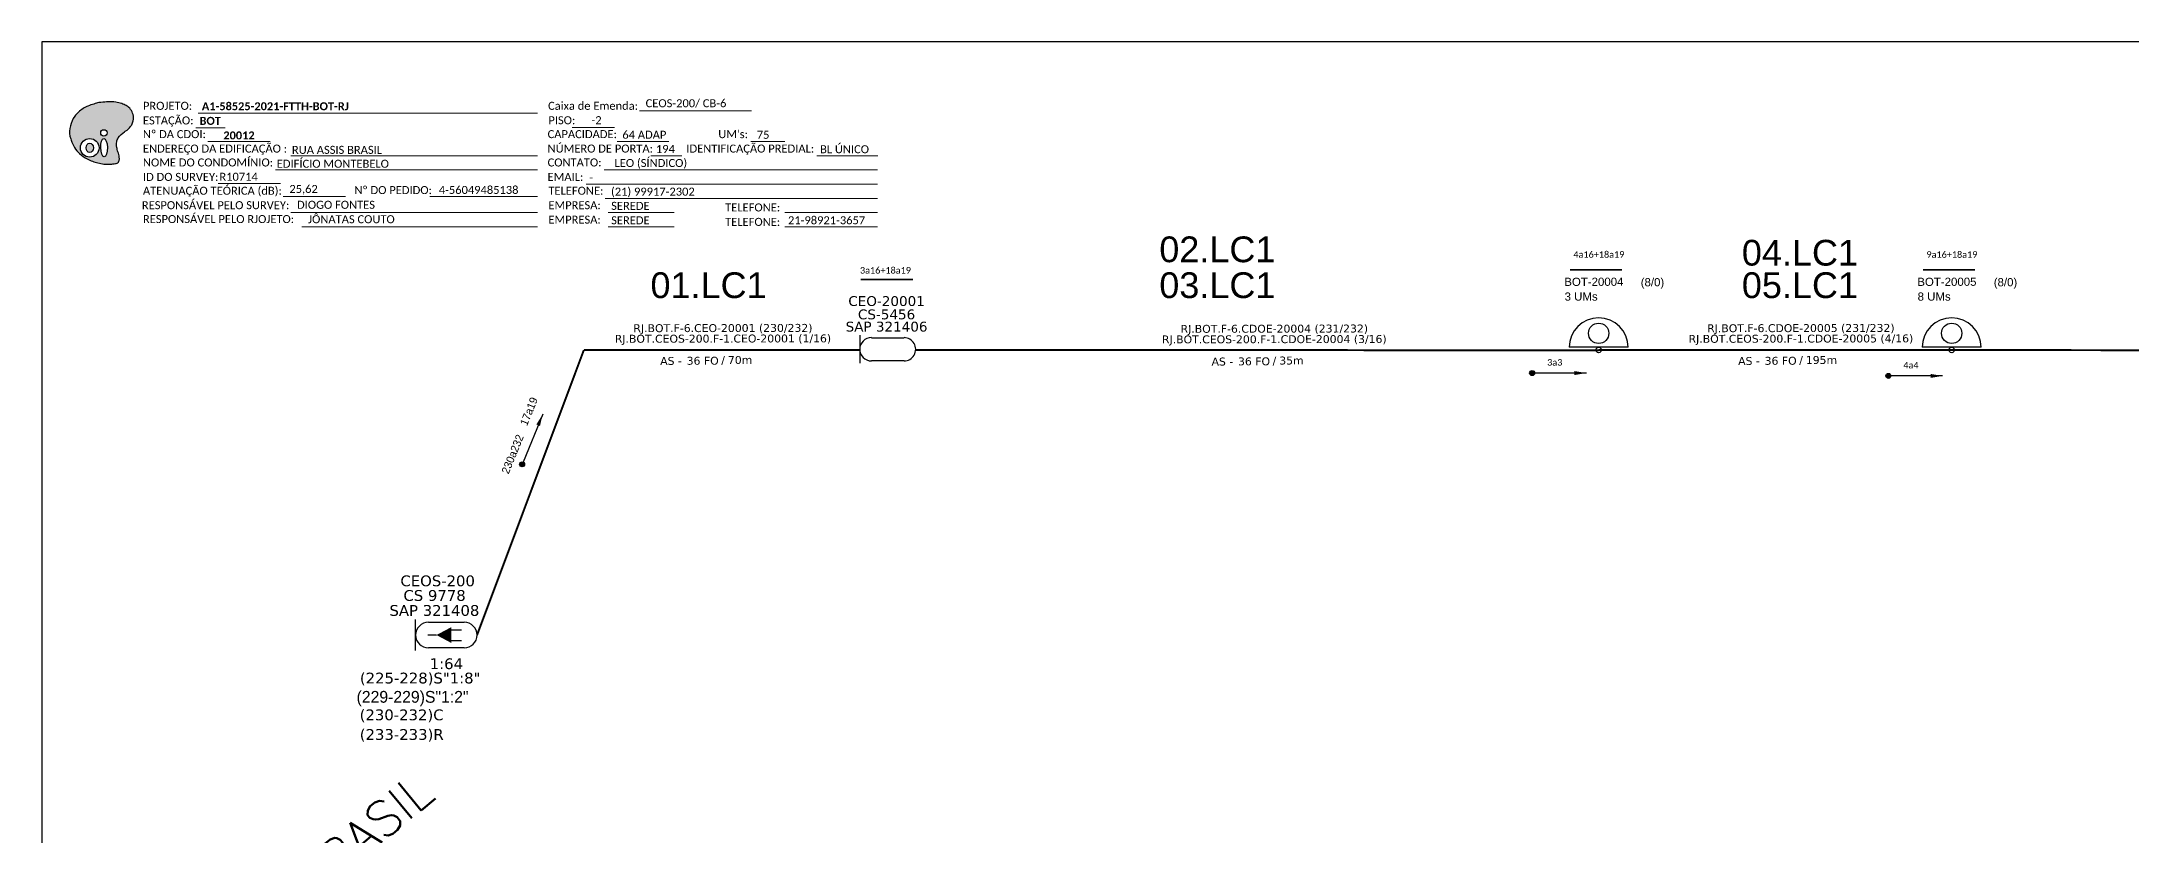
# Model space of a CAD drawing. Header units: millimetres. Extents: x 8709 to 9550, y -7102 to -6508.
# Drawn here: x 8709 to 9244, y -6712 to -6508 of the extents above; entities that cross this region are included whole.
import ezdxf
from ezdxf.enums import TextEntityAlignment as Align

# ---------------------------------------------------------------- set-up
doc = ezdxf.new("R2010")
doc.units = ezdxf.units.MM
doc.layers.add("20.0-LEGENDA DOS CDO'S", color=1, linetype='Continuous', lineweight=0)
doc.layers.add('40.1-ETIQUETAS', color=1, linetype='Continuous', lineweight=20)
for name, color, linetype in [('20.4-CEOS', 1, 'Continuous'), ('20.5-CEO', 1, 'Continuous'), ('CAP a instalar', 1, 'Continuous'), ('MUB', 252, 'Continuous'), ('Seta indicação do cabo', 7, 'Continuous'), ('VPORT', 7, 'Continuous')]:
    doc.layers.add(name, color=color, linetype=linetype)
doc.styles.add('ARIAL', font='arial.ttf')
doc.styles.add('ROMANS', font='romans.shx')
doc.styles.add('siredit', font='verdana.ttf')
doc.styles.add('WMF-Calibri0', font='calibri.ttf')
doc.styles.add('WMF-Calibri1', font='calibrib.ttf')
doc.dimstyles.new('CC', dxfattribs={"dimtxt": 1, "dimasz": 2, "dimexe": 0.18, "dimexo": 0.0625, "dimgap": 0.09, "dimtad": 0, "dimdec": 0, "dimrnd": 1, "dimzin": 0, "dimdsep": 46, "dimtxsty": 'siredit', "dimblk": 'NONE', "dimcen": 0, "dimse1": 1, "dimse2": 1, "dimsd1": 1, "dimsd2": 1, "dimclrt": 7, "dimadec": 0, "dimazin": 0, "dimtfac": 1, "dimtdec": 0, "dimtofl": 0, "dimtmove": 0, "dimatfit": 3, "dimfxl": 0, "dimtolj": 1, "dimtzin": 0, "dimarcsym": 0})

# ---------------------------------------------------------------- blocks, each defined once
blk = doc.blocks.new('ETIQUETA_RS5F')
at = {"layer": '40.1-ETIQUETAS', "color": 0, "style": 'siredit'}
blk.add_text('/', height=1.5, dxfattribs=at).set_placement((1.55, -1.95), align=Align.MIDDLE_RIGHT)
for tag, p in [('ETIQUETA_R_PRIMARIA', (1.18, 4.1)), ('ETIQUETA_R_SECUNDARIA', (1.18, 2.1)), ('F_ATIVAS/F_MORTAS', (1.11, -4.24))]:
    blk.add_attdef(tag, text='', height=1.5, dxfattribs=at).set_placement(p, align=Align.MIDDLE_CENTER)
for tag, p in [('TIPO_CABO', (-6.62, -2.12)), ('CAP_CABO', (0.37, -2.09))]:
    blk.add_attdef(tag, text='', height=1.5, dxfattribs=at).set_placement(p, align=Align.MIDDLE_RIGHT)
blk.add_attdef('METROS', text='', height=1.5, dxfattribs=at).set_placement((2.11, -1.95), align=Align.MIDDLE_LEFT)
for tag, p in [('FUSÃO_1', (0.82, -8.39)), ('FUSÃO_2', (0.82, -10.6)), ('FUSÃO_3', (0.82, -12.93)), ('FUSÃO_4', (0.82, -15.14)), ('FUSÃO_5', (0.82, -17.16))]:
    blk.add_attdef(tag, text='', height=1.5, dxfattribs=at).set_placement(p, align=Align.CENTER)
blk = doc.blocks.new('CEO_CT_DRT')
at = {"layer": '20.5-CEO', "color": 0}
for p, q in [((-1.56, 1.26), (1.8, 1.26)), ((1.8, -1.13), (-1.56, -1.13))]:
    blk.add_line(p, q, dxfattribs=at)
blk.add_lwpolyline([(-2.75, 1.51), (-2.75, -1.38)], dxfattribs=at)
for centre, start, end in [((-1.56, 0.07), 90, 270), ((1.8, 0.07), 270, 90)]:
    blk.add_arc(centre, 1.2, start, end, dxfattribs=at)
at = {"layer": '20.5-CEO', "color": 7, "style": 'siredit'}
for tag, p in [('CEO_Nº', (0.12, 5.61)), ('LOCAL', (0.12, 4.23)), ('SAP', (0.12, 2.97)), ('FIBRAS_RESERVA', (0.12, -1.94))]:
    blk.add_attdef(tag, text='', height=1.01, dxfattribs=at).set_placement(p, align=Align.TOP_CENTER)
blk = doc.blocks.new('_None')
blk = doc.blocks.new('CEOS_RP_CT_DRT')
at = {"layer": '20.4-CEOS', "color": 0}
for p, q in [((-4.54, 1.19), (-1.19, 1.19)), ((-1.19, -1.19), (-4.54, -1.19))]:
    blk.add_line(p, q, dxfattribs=at)
for points in [[(-5.73, -1.43), (-5.73, 1.44)], [(-3.79, 0), (-4.59, 0)], [(-2.47, 0.48), (-1.45, 0.48)], [(-2.47, -0.52), (-1.45, -0.52)]]:
    blk.add_lwpolyline(points, dxfattribs=at)
blk.add_lwpolyline([(-3.79, 0, 0, 1.47, 0), (-2.41, 0, 1.47, 1.47, 0)], format="xyseb", dxfattribs=at)
for centre, start, end in [((-4.54, 0), 90, 270), ((-1.19, 0), 270, 90)]:
    blk.add_arc(centre, 1.19, start, end, dxfattribs=at)
at = {"layer": '20.4-CEOS', "color": 7, "style": 'siredit'}
for tag, p in [('Nº_DA_CEOS', (-2.86, 5.6)), ('LOCAL', (-2.86, 4.24)), ('SAP', (-2.86, 2.78)), ('RACIO_SPLITAGEM', (-2.86, -1.88)), ('FIBRAS_SPLITTER', (-2.86, -3.58)), ('FIBRAS_TOP_C', (-2.86, -5.08)), ('RESERVA_FINAIS', (-2.86, -6.39))]:
    blk.add_attdef(tag, text='', height=1.01, dxfattribs=at).set_placement(p, align=Align.TOP_CENTER)
blk = doc.blocks.new('CDOE-TEXTO PADRÃO')
at = {"layer": "20.0-LEGENDA DOS CDO'S", "color": 0, "style": 'ARIAL'}
for tag, p in [('CDO_N', (0.49, 7.39)), ('CORDOALHA', (0.5, 4.33)), ('SAP', (0.51, 1.67)), ('SPLITER_1', (0.59, -0.91)), ('SPLITER_2', (0.6, -3.55)), ('(XX-XX_F)S', (0.54, -8.29)), ('(XX-XX_L)S', (0.55, -10.83)), ('UMS', (0.55, -13.15))]:
    blk.add_attdef(tag, p, '', height=1.7, rotation=0.118, dxfattribs=at)
blk.add_attdef('FIBRAS_UTILIZADAS', text='', height=1.7, rotation=0.118, dxfattribs=at).set_placement((19.77, 7.43), align=Align.CENTER)
blk = doc.blocks.new('OI')
h = blk.add_hatch(color=40)
edge = h.paths.add_edge_path()
edge.add_spline(control_points=[(4.35, -0.67), (3.92, -0.99), (3.26, -1.5), (2.81, -2.59), (2.9, -3.5), (3.06, -4.27), (3.31, -4.85), (3.37, -5.39), (3.4, -5.88), (3.2, -6.4), (2.54, -6.61), (1.65, -6.63), (0.55, -6.67), (-0.56, -6.42), (-1.61, -6.14), (-2.77, -5.61), (-3.92, -4.77), (-4.89, -3.7), (-5.34, -2.65), (-5.6, -1.94), (-5.85, -0.96), (-5.71, 0.47), (-5.1, 2.02), (-4.14, 3.02), (-3.3, 3.61), (-2.37, 4.16), (-1.36, 4.44), (-0.56, 4.7), (0.79, 4.85), (2.24, 4.97), (3.79, 4.57), (4.67, 4.21), (5.44, 3.65), (5.76, 2.99), (6.03, 2.21), (6.01, 1.46), (5.72, 0.64), (5.31, 0.08), (4.88, -0.38), (4.51, -0.55), (4.35, -0.67)], knot_values=[0, 0, 0, 0, 1.60434, 2.417191, 3.427595, 4.282808, 4.776746, 5.304182, 5.888771, 6.258406, 6.858137, 7.79129, 8.986195, 10.124242, 11.187857, 12.242908, 13.953784, 15.414161, 16.515391, 17.349188, 17.675853, 19.552021, 21.515531, 22.568638, 23.63245, 24.621084, 25.782718, 26.745347, 27.142653, 29.870543, 31.004649, 31.921532, 32.709589, 33.801391, 34.042471, 35.192333, 35.971461, 36.628871, 37.254359, 37.836911, 37.836911, 37.836911, 37.836911], degree=3, periodic=0)
h.paths.add_polyline_path([(1.13, -0.87, -1), (-0.04, -0.87, -1)], flags=16)
edge = h.paths.add_edge_path(flags=16)
edge.add_ellipse((0.56, -3.59), major_axis=(-0.02, 1.71), ratio=0.361305, start_angle=0, end_angle=360)
h.paths.add_polyline_path([(-0.36, -3.62, -1), (-3.8, -3.62, -1)], flags=16)
edge = h.paths.add_edge_path(flags=0)
edge.add_ellipse((-2.08, -3.62), major_axis=(0, 0.885), ratio=0.758294, start_angle=0, end_angle=360)
at = {"color": 40}
for centre, radius in [((-2.08, -3.62), 1.72), ((0.54, -0.87), 0.587)]:
    blk.add_circle(centre, radius, dxfattribs=at)
blk.add_ellipse((-2.08, -3.62), major_axis=(0, 0.885), ratio=0.758294, start_param=-3.141592653589792, end_param=3.141592653589792, dxfattribs=at)
blk.add_ellipse((0.56, -3.59), major_axis=(-0.02, 1.71), ratio=0.361305, dxfattribs=at)
at = {"color": 40, "start_tangent": (-0.800898, -0.598801), "end_tangent": (-0.800898, -0.598801)}
blk.add_spline([(4.35, -0.67), (3.2, -1.78), (2.9, -2.54), (2.92, -3.55), (3.12, -4.38), (3.28, -4.85), (3.37, -5.37), (3.35, -5.95), (3.2, -6.29), (2.66, -6.55), (1.73, -6.63), (0.54, -6.62), (-0.58, -6.41), (-1.6, -6.11), (-2.56, -5.67), (-3.95, -4.67), (-4.89, -3.56), (-5.37, -2.56), (-5.64, -1.78), (-5.72, -1.46), (-5.63, 0.42), (-4.84, 2.22), (-4.13, 2.99), (-3.27, 3.62), (-2.4, 4.09), (-1.3, 4.47), (-0.37, 4.72), (0.02, 4.77), (2.75, 4.8), (3.85, 4.53), (4.69, 4.16), (5.31, 3.68), (5.85, 2.73), (5.93, 2.5), (5.94, 1.35), (5.67, 0.62), (5.29, 0.08), (4.84, -0.36), (4.35, -0.67)], degree=3, dxfattribs=at)
blk = doc.blocks.new('SETA 2')
at = {"layer": 'Seta indicação do cabo'}
h = blk.add_hatch(color=256, dxfattribs=at)
h.dxf.hatch_style = 1
h.paths.add_polyline_path([(348.974, 271.648, 1), (348.848, 271.648, 1)])
blk.add_circle((348.911, 271.648), 0.0626, dxfattribs=at)
blk.add_leader([(350.279, 271.648), (348.974, 271.648)], dimstyle='CC', override={"dimasz": 0.3}, dxfattribs=at)

msp = doc.modelspace()

# ---------------------------------------------------------------- linework, layer by layer
for p, q in [((9115.02, -6586.7), (9099.92, -6586.7)), ((9205.41, -6586.7), (9190.31, -6586.7))]:
    msp.add_line(p, q)
at = {"color": 7, "lineweight": 0}
for points in [[(8748.91, -6526.68), (8835.75, -6526.68)], [(8861.85, -6526.12), (8890.58, -6526.12)], [(8748.32, -6530.42), (8755.81, -6530.42)], [(8844.66, -6530.38), (8855.5, -6530.38)], [(8751.37, -6533.93), (8767.3, -6533.93)], [(8856.15, -6533.93), (8869.43, -6533.93)], [(8890.37, -6533.93), (8899.13, -6533.93)], [(8768.69, -6541.19), (8835.75, -6541.19)], [(8772.59, -6537.63), (8835.75, -6537.63)], [(8852.85, -6541.19), (8922.83, -6541.19)], [(8864.82, -6537.63), (8872.75, -6537.63)], [(8907.3, -6537.63), (8922.88, -6537.63)], [(8754.02, -6544.69), (8769.95, -6544.69)], [(8770.63, -6548.08), (8786.57, -6548.08)], [(8808.16, -6548.07), (8835.76, -6548.07)], [(8848.23, -6544.89), (8922.83, -6544.89)], [(8772.59, -6552.15), (8835.75, -6552.15)], [(8853.13, -6548.59), (8922.83, -6548.59)], [(8853.83, -6552.15), (8870.74, -6552.15)], [(8899.09, -6552.15), (8922.83, -6552.15)], [(8775.44, -6555.85), (8835.75, -6555.85)], [(8853.83, -6555.85), (8870.74, -6555.85)], [(8899.09, -6555.85), (8922.83, -6555.85)]]:
    msp.add_lwpolyline(points, dxfattribs=at)
for centre, major_axis, start_param, end_param in [((9107.47, -6586.7), (-5.34, 5.34), 3.926991, 7.068583), ((9197.86, -6586.7), (-5.34, 5.34), 3.926991, 7.068583), ((9107.47, -6583.11), (-1.84, 1.84), 3.926991, 10.210176), ((9197.86, -6583.11), (-1.84, 1.84), 3.926991, 10.210176), ((9107.47, -6587.4), (0.494, 0.494), 5.497787, 11.780972), ((9197.86, -6587.4), (0.494, 0.494), 5.497787, 11.780972)]:
    msp.add_ellipse(centre, major_axis=major_axis, ratio=1, start_param=start_param, end_param=end_param)
at = {"layer": 'CAP a instalar', "color": 7, "ltscale": 30, "const_width": 0.508}
for points in [[(8820.29, -6660.45), (8820.29, -6660.45), (8847.64, -6587.38)], [(8847.64, -6587.38), (8918.3, -6587.39)], [(8932.59, -6587.39), (9011.98, -6587.39)], [(9011.98, -6587.39), (9107.47, -6587.5)], [(9107.47, -6587.4), (9186.27, -6587.4), (9283.67, -6587.46)], [(8820.29, -6660.45), (8820.29, -6660.45)]]:
    msp.add_lwpolyline(points, dxfattribs=at)
at = {"layer": 'VPORT'}
msp.add_lwpolyline([(8708.84, -7102.37), (9549.84, -7102.37), (9549.84, -6508.37), (8708.84, -6508.37)], close=True, dxfattribs=at)

# ---------------------------------------------------------------- block references
at = {"color": 7, "xscale": 1.38751504646292, "yscale": 1.387515046462795, "zscale": 1.387515046462414, "rotation": 0.1532896024004647}
msp.add_blockref('OI', (8723.99, -6530.53), dxfattribs=at)
at = {"layer": 'CAP a instalar', "color": 7, "ltscale": 30}
ref = msp.add_blockref('CDOE-TEXTO PADRÃO', (9107.67, -6585.01), dxfattribs=dict(at, xscale=1.233671442220698, yscale=1.233671442220698, zscale=1.233671438589461))
ref.add_attrib('CDO_N', 'BOT-20004', (9098.67, -6570.96), dxfattribs={"layer": "20.0-LEGENDA DOS CDO'S", "color": 0, "height": 2.097, "rotation": 0.118, "style": 'ARIAL'})
ref.add_attrib('CORDOALHA', '3 UMs', (9098.75, -6574.74), dxfattribs={"layer": "20.0-LEGENDA DOS CDO'S", "color": 0, "height": 2.097, "rotation": 0.118, "style": 'ARIAL'})
ref.add_attrib('FIBRAS_UTILIZADAS', '       (8/0)', dxfattribs={"layer": "20.0-LEGENDA DOS CDO'S", "color": 0, "height": 2.0971, "rotation": 0.118, "style": 'ARIAL'}).set_placement((9118.4, -6571.06), align=Align.CENTER)
ref = msp.add_blockref('CDOE-TEXTO PADRÃO', (9198.06, -6585.01), dxfattribs=dict(at, xscale=1.233671442220698, yscale=1.233671442220698, zscale=1.233671438589461))
ref.add_attrib('CDO_N', 'BOT-20005', (9189.06, -6570.96), dxfattribs={"layer": "20.0-LEGENDA DOS CDO'S", "color": 0, "height": 2.097, "rotation": 0.118, "style": 'ARIAL'})
ref.add_attrib('CORDOALHA', '8 UMs', (9189.14, -6574.74), dxfattribs={"layer": "20.0-LEGENDA DOS CDO'S", "color": 0, "height": 2.097, "rotation": 0.118, "style": 'ARIAL'})
ref.add_attrib('FIBRAS_UTILIZADAS', '       (8/0)', dxfattribs={"layer": "20.0-LEGENDA DOS CDO'S", "color": 0, "height": 2.0971, "rotation": 0.118, "style": 'ARIAL'}).set_placement((9208.79, -6571.06), align=Align.CENTER)
ref = msp.add_blockref('CEO_CT_DRT', (8925.14, -6587.37), dxfattribs=dict(at, xscale=2.487650225962285, yscale=2.487650225962285, zscale=2.487650225962285, rotation=359.9999964697354))
ref.add_attrib('CEO_Nº', 'CEO-20001', dxfattribs={"layer": '20.5-CEO', "color": 7, "height": 2.522, "rotation": 360, "style": 'siredit'}).set_placement((8925.14, -6573.58), align=Align.TOP_CENTER)
ref.add_attrib('LOCAL', 'CS-5456', dxfattribs={"layer": '20.5-CEO', "color": 7, "height": 2.522, "rotation": 360, "style": 'siredit'}).set_placement((8925.14, -6577), align=Align.TOP_CENTER)
ref.add_attrib('SAP', 'SAP 321406', dxfattribs={"layer": '20.5-CEO', "color": 7, "height": 2.522, "rotation": 360, "style": 'siredit'}).set_placement((8925.14, -6580.13), align=Align.TOP_CENTER)
ref = msp.add_blockref('ETIQUETA_RS5F', (8881.66, -6587.3), dxfattribs=dict(at, xscale=1.350006799048852, yscale=1.350006799048852, zscale=1.350006799048852, rotation=0.1179917413874846))
ref.add_attrib('ETIQUETA_R_PRIMARIA', 'RJ.BOT.F-6.CEO-20001 (230/232)', dxfattribs={"layer": '40.1-ETIQUETAS', "color": 0, "height": 2.025, "rotation": 0.118, "style": 'siredit'}).set_placement((8883.24, -6581.76), align=Align.MIDDLE_CENTER)
ref.add_attrib('ETIQUETA_R_SECUNDARIA', 'RJ.BOT.CEOS-200.F-1.CEO-20001 (1/16)', dxfattribs={"layer": '40.1-ETIQUETAS', "color": 0, "height": 2.025, "rotation": 0.118, "style": 'siredit'}).set_placement((8883.25, -6584.46), align=Align.MIDDLE_CENTER)
ref.add_attrib('TIPO_CABO', 'AS -', dxfattribs={"layer": '40.1-ETIQUETAS', "color": 0, "height": 2.025, "rotation": 0.118, "style": 'siredit'}).set_placement((8872.73, -6590.18), align=Align.MIDDLE_RIGHT)
ref.add_attrib('CAP_CABO', '36 FO', dxfattribs={"layer": '40.1-ETIQUETAS', "color": 0, "height": 2.025, "rotation": 0.118, "style": 'siredit'}).set_placement((8882.16, -6590.13), align=Align.MIDDLE_RIGHT)
ref.add_attrib('METROS', '70m', dxfattribs={"layer": '40.1-ETIQUETAS', "color": 0, "height": 2.025, "rotation": 0.118, "style": 'siredit'}).set_placement((8884.51, -6589.94), align=Align.MIDDLE_LEFT)
ref = msp.add_blockref('ETIQUETA_RS5F', (9022.83, -6587.46), dxfattribs=dict(at, xscale=1.350006799048852, yscale=1.350006799048852, zscale=1.350006799048852, rotation=0.1179917413874844))
ref.add_attrib('ETIQUETA_R_PRIMARIA', 'RJ.BOT.F-6.CDOE-20004 (231/232)', dxfattribs={"layer": '40.1-ETIQUETAS', "color": 0, "height": 2.025, "rotation": 0.118, "style": 'siredit'}).set_placement((9024.42, -6581.92), align=Align.MIDDLE_CENTER)
ref.add_attrib('ETIQUETA_R_SECUNDARIA', 'RJ.BOT.CEOS-200.F-1.CDOE-20004 (3/16)', dxfattribs={"layer": '40.1-ETIQUETAS', "color": 0, "height": 2.025, "rotation": 0.118, "style": 'siredit'}).set_placement((9024.42, -6584.62), align=Align.MIDDLE_CENTER)
ref.add_attrib('TIPO_CABO', 'AS -', dxfattribs={"layer": '40.1-ETIQUETAS', "color": 0, "height": 2.025, "rotation": 0.118, "style": 'siredit'}).set_placement((9013.9, -6590.34), align=Align.MIDDLE_RIGHT)
ref.add_attrib('CAP_CABO', '36 FO', dxfattribs={"layer": '40.1-ETIQUETAS', "color": 0, "height": 2.025, "rotation": 0.118, "style": 'siredit'}).set_placement((9023.33, -6590.29), align=Align.MIDDLE_RIGHT)
ref.add_attrib('METROS', '35m', dxfattribs={"layer": '40.1-ETIQUETAS', "color": 0, "height": 2.025, "rotation": 0.118, "style": 'siredit'}).set_placement((9025.69, -6590.09), align=Align.MIDDLE_LEFT)
ref = msp.add_blockref('ETIQUETA_RS5F', (9157.66, -6587.32), dxfattribs=dict(at, xscale=1.350006799048852, yscale=1.350006799048852, zscale=1.350006799048852, rotation=0.1179917413874845))
ref.add_attrib('ETIQUETA_R_PRIMARIA', 'RJ.BOT.F-6.CDOE-20005 (231/232)', dxfattribs={"layer": '40.1-ETIQUETAS', "color": 0, "height": 2.025, "rotation": 0.118, "style": 'siredit'}).set_placement((9159.24, -6581.77), align=Align.MIDDLE_CENTER)
ref.add_attrib('ETIQUETA_R_SECUNDARIA', 'RJ.BOT.CEOS-200.F-1.CDOE-20005 (4/16)', dxfattribs={"layer": '40.1-ETIQUETAS', "color": 0, "height": 2.025, "rotation": 0.118, "style": 'siredit'}).set_placement((9159.25, -6584.47), align=Align.MIDDLE_CENTER)
ref.add_attrib('TIPO_CABO', 'AS -', dxfattribs={"layer": '40.1-ETIQUETAS', "color": 0, "height": 2.025, "rotation": 0.118, "style": 'siredit'}).set_placement((9148.73, -6590.19), align=Align.MIDDLE_RIGHT)
ref.add_attrib('CAP_CABO', '36 FO', dxfattribs={"layer": '40.1-ETIQUETAS', "color": 0, "height": 2.025, "rotation": 0.118, "style": 'siredit'}).set_placement((9158.16, -6590.14), align=Align.MIDDLE_RIGHT)
ref.add_attrib('METROS', '195m', dxfattribs={"layer": '40.1-ETIQUETAS', "color": 0, "height": 2.025, "rotation": 0.118, "style": 'siredit'}).set_placement((9160.51, -6589.95), align=Align.MIDDLE_LEFT)
at = {"layer": 'CAP a instalar', "color": 7, "ltscale": 30, "xscale": 10.15367439168281, "yscale": 10.15367439168281, "zscale": 10.15367439168281}
for p in [(5547.7, -9351.52), (5638.92, -9352.25)]:
    msp.add_blockref('SETA 2', p, dxfattribs=at)
at = {"layer": 'CAP a instalar', "color": 7, "ltscale": 30, "xscale": 10.15367439168281, "yscale": 10.15367439168281, "zscale": 10.15367439168281, "rotation": 67.70845701338104}
msp.add_blockref('SETA 2', (10040.09, -10940.91), dxfattribs=at)
at = {"layer": 'CAP a instalar', "color": 7, "ltscale": 30}
ref = msp.add_blockref('CEOS_RP_CT_DRT', (8820.29, -6660.45), dxfattribs=dict(at, xscale=2.743606331093402, yscale=2.743606331093402, zscale=2.743606331093402))
ref.add_attrib('Nº_DA_CEOS', 'CEOS-200', dxfattribs={"layer": '20.4-CEOS', "color": 7, "height": 2.77, "style": 'siredit'}).set_placement((8810.2, -6645.17), align=Align.TOP_CENTER)
ref.add_attrib('LOCAL', 'CS 9778', dxfattribs={"layer": '20.4-CEOS', "color": 7, "height": 2.77, "style": 'siredit'}).set_placement((8809.41, -6648.92), align=Align.TOP_CENTER)
ref.add_attrib('SAP', 'SAP 321408', dxfattribs={"layer": '20.4-CEOS', "color": 7, "height": 2.77, "style": 'siredit'}).set_placement((8809.37, -6652.76), align=Align.TOP_CENTER)
ref.add_attrib('RACIO_SPLITAGEM', '1:64', dxfattribs={"layer": '20.4-CEOS', "color": 7, "height": 2.77, "style": 'siredit'}).set_placement((8812.43, -6666.42), align=Align.TOP_CENTER)
ref.add_attrib('FIBRAS_SPLITTER', '(225-228)S"1:8"           ', dxfattribs={"layer": '20.4-CEOS', "color": 7, "height": 2.7702, "style": 'siredit'}).set_placement((8812.36, -6670.09), align=Align.TOP_CENTER)
ref.add_attrib('FIBRAS_TOP_C', ' (230-232)C                    ', dxfattribs={"layer": '20.4-CEOS', "color": 7, "height": 2.7702, "style": 'siredit'}).set_placement((8812.45, -6679.52), align=Align.TOP_CENTER)
ref.add_attrib('RESERVA_FINAIS', '(233-233)R                 ', dxfattribs={"layer": '20.4-CEOS', "color": 7, "height": 2.7702, "style": 'siredit'}).set_placement((8811.26, -6684.55), align=Align.TOP_CENTER)

# ---------------------------------------------------------------- texts
at = {"color": 7, "lineweight": 0, "style": 'WMF-Calibri0'}
for s, height, p in [('PROJETO:', 2.049, (8734.74, -6525.82)), ('Caixa de Emenda:', 2.0491, (8838.47, -6525.82)), ('ESTAÇÃO:', 2.049, (8734.74, -6529.57)), ('Nº DA CDOI:', 2.0491, (8734.74, -6533.08)), ('CAPACIDADE:', 2.0491, (8838.35, -6533.08)), ('PISO:', 2.049, (8838.55, -6529.52)), ("UM's:", 2.049, (8882.06, -6533.08)), ('ENDEREÇO DA EDIFICAÇÃO :', 2.0491, (8734.74, -6536.78)), ('NÚMERO DE PORTA:', 2.0491, (8838.35, -6536.78)), ('IDENTIFICAÇÃO PREDIAL:', 2.0491, (8873.88, -6536.78)), ('NOME DO CONDOMÍNIO:', 2.0491, (8734.74, -6540.34)), ('ID DO SURVEY:', 2.0491, (8734.74, -6544.04)), ('CONTATO:', 2.049, (8838.35, -6540.34)), ('EMAIL:', 2.049, (8838.35, -6544.04)), ('ATENUAÇÃO TEÓRICA (dB):', 2.0491, (8734.74, -6547.59)), ('Nº DO PEDIDO:', 2.0491, (8788.88, -6547.42)), ('TELEFONE:', 2.049, (8838.56, -6547.59)), ('RESPONSÁVEL PELO SURVEY:', 2.0491, (8734.46, -6551.29)), ('RESPONSÁVEL PELO RJOJETO:', 2.0491, (8734.74, -6554.85)), ('EMPRESA:', 2.049, (8838.56, -6551.29)), ('EMPRESA:', 2.049, (8838.56, -6554.99)), ('TELEFONE:', 2.049, (8883.82, -6551.87)), ('TELEFONE:', 2.049, (8883.82, -6555.57))]:
    msp.add_text(s, height=height, dxfattribs=at).set_placement(p)
at = {"color": 7}
for s, height, style, p in [('A1-58525-2021-FTTH-BOT-RJ', 2.0491, 'WMF-Calibri1', (8749.82, -6525.93)), ('CEOS-200/ CB-6', 2.0491, 'WMF-Calibri0', (8863.45, -6525.16)), ('BOT', 2.049, 'WMF-Calibri1', (8749.23, -6529.68)), ('-2', 2.049, 'WMF-Calibri0', (8849.58, -6529.5)), ('64 ADAP', 2.049, 'WMF-Calibri0', (8857.49, -6533.23)), ('75', 2.049, 'WMF-Calibri0', (8891.91, -6533.25)), ('RUA ASSIS BRASIL', 2.0491, 'WMF-Calibri0', (8772.89, -6537.11)), ('194', 2.049, 'WMF-Calibri0', (8866.09, -6536.9)), ('BL ÚNICO', 2.049, 'WMF-Calibri0', (8908.11, -6536.95)), ('R10714', 2.049, 'WMF-Calibri0', (8754.32, -6544)), ('EDIFÍCIO MONTEBELO', 2.0491, 'WMF-Calibri0', (8769, -6540.67)), ('LEO (SÍNDICO)', 2.0491, 'WMF-Calibri0', (8855.49, -6540.48)), ('25,62', 2.049, 'WMF-Calibri0', (8772.23, -6547.13)), ('-', 2.05, 'WMF-Calibri0', (8849.04, -6544.21)), ('(21) 99917-2302', 2.0491, 'WMF-Calibri0', (8854.58, -6547.82)), ('DIOGO FONTES', 2.0491, 'WMF-Calibri0', (8774.19, -6551.19)), ('JÔNATAS COUTO', 2.0491, 'WMF-Calibri0', (8777.03, -6554.89)), ('SEREDE', 2.049, 'WMF-Calibri0', (8854.63, -6551.46)), ('SEREDE', 2.049, 'WMF-Calibri0', (8854.63, -6555.16)), ('21-98921-3657', 2.0491, 'WMF-Calibri0', (8899.9, -6555.16))]:
    msp.add_text(s, height=height, dxfattribs=dict(at, style=style)).set_placement(p)
at = {"color": 7, "style": 'WMF-Calibri1'}
msp.add_text('20012', height=2.049, dxfattribs=at).set_placement((8759.33, -6533.41), align=Align.CENTER)
at = {"color": 7, "lineweight": 0, "style": 'WMF-Calibri0', "flags": 8}
msp.add_attdef('4-56049485138', (8810.49, -6547.38), '4-56728829197', height=2.0491, dxfattribs=at)
at = {"layer": '20.4-CEOS', "color": 0, "insert": (8789.44, -6674.78), "char_height": 3.018, "width": 50.912, "attachment_point": 1}
msp.add_mtext('(229-229)S"1:2"           ', dxfattribs=at)
at = {"layer": 'CAP a instalar', "color": 7, "ltscale": 30, "attachment_point": 5}
for s, insert, char_height, width in [('\\fArial|b0|i0;02.LC1', (9009.84, -6561.63, 2.54), 6.5999, 48.1063), ('\\C7;\\fCalibri|b0|i0|c0|p34;4a16+18a19', (9107.53, -6562.91), 1.6733, 28.2881), ('\\fArial|b0|i0;04.LC1', (9159, -6562.5, 2.54), 6.5999, 48.1063), ('\\C7;\\fCalibri|b0|i0|c0|p34;9a16+18a19', (9197.92, -6562.92), 1.6733, 28.2881), ('\\fArial|b0|i0;01.LC1', (8879.56, -6570.82, 2.54), 6.5999, 48.1063), ('\\C7;\\fCalibri|b0|i0|c0|p34;3a16+18a19', (8924.86, -6566.97), 1.6733, 28.2881), ('\\fArial|b0|i0;03.LC1', (9009.84, -6570.82, 2.54), 6.5999, 48.1063), ('\\fArial|b0|i0;05.LC1', (9159, -6570.82, 2.54), 6.5999, 48.1063), ('\\C7;\\fCalibri|b0|i0|c0|p34;3a3', (9096.22, -6590.56), 1.6733, 28.2881), ('\\C7;\\fCalibri|b0|i0|c0|p34;4a4', (9187.44, -6591.28), 1.6733, 28.2881)]:
    msp.add_mtext(s, dxfattribs=dict(at, insert=insert, char_height=char_height, width=width))
at = {"layer": 'CAP a instalar', "color": 7, "ltscale": 30, "char_height": 2.025, "width": 3.2785, "attachment_point": 1, "rotation": 67.9233}
for s, insert in [('17a19', (8831.2, -6606.22)), ('230a232', (8826.46, -6618.58))]:
    msp.add_mtext(s, dxfattribs=dict(at, insert=insert))
at = {"layer": 'MUB', "style": 'ROMANS'}
msp.add_text('RUA ASSIS BRASIL', height=9.1403, rotation=39.6146, dxfattribs=at).set_placement((8724.21, -6773.07, -11738.8))

# ---------------------------------------------------------------- leaders
at = {"layer": 'CAP a instalar', "color": 7, "ltscale": 30}
for points in [[(8931.85, -6569.28), (8918.59, -6569.28)], [(8918.59, -6569.28), (8931.85, -6569.28)], [(9113.42, -6566.8), (9100.16, -6566.8)], [(9100.16, -6566.8), (9113.42, -6566.8)], [(9203.81, -6566.8), (9190.55, -6566.8)], [(9190.55, -6566.8), (9203.81, -6566.8)]]:
    msp.add_leader(points, dimstyle='CC', override={"dimasz": 1}, dxfattribs=at)

doc.saveas('drawing.dxf')
